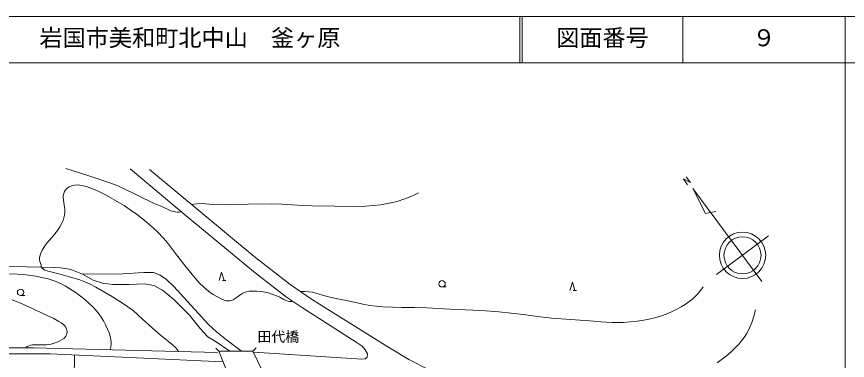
# Model space of a CAD drawing. Units: millimetres, scale not verified. Extents: x 62629 to 702629, y 4380 to 364380.
# Drawn here: x 422732 to 602129, y 290206 to 364380 of the extents above; entities that cross this region are included whole.
import ezdxf
from ezdxf.enums import TextEntityAlignment as Align

# ---------------------------------------------------------------- set-up
doc = ezdxf.new("R2010")
doc.units = ezdxf.units.MM
doc.header["$LTSCALE"] = 1000
doc.linetypes.add('DASHED', pattern=[7.5, 6, -1.5])
doc.layers.add('S-SUV', color=7, linetype='Continuous', lineweight=13)
doc.styles.add('ＭＳ ゴシック', font='')
doc.styles.get('ＭＳ ゴシック').set_extended_font_data('MS Gothic')

msp = doc.modelspace()

# ---------------------------------------------------------------- linework, layer by layer
at = {"layer": 'S-SUV'}
for p, q in [((702629, 364380), (62629, 364380)), ((531375, 364380), (531375, 354380)), ((531875, 364380), (531875, 354380)), ((566625, 364380), (566625, 354380)), ((601629, 364380), (601629, 354380)), ((62629, 354380), (702629, 354380)), ((601629, 4380), (601629, 354380)), ((433388, 331623), (438131, 330080)), ((458929, 321756), (447265, 331522)), ((451456, 331364), (474020, 312596)), ((438131, 330080), (442889, 328545)), ((442889, 328545), (444220, 328024)), ((567625, 328112), (566704, 329351)), ((566704, 329351), (568270, 328586)), ((568270, 328586), (567340, 329825)), ((432895, 326179), (433016, 326517)), ((433016, 326517), (433192, 326832)), ((433192, 326832), (433433, 327133)), ((433433, 327133), (433726, 327403)), ((433726, 327403), (434072, 327635)), ((434072, 327635), (434442, 327812)), ((434442, 327812), (434868, 327947)), ((434868, 327947), (435313, 328024)), ((435313, 328024), (435854, 328049)), ((435854, 328049), (436395, 328013)), ((436395, 328013), (437092, 327895)), ((437092, 327895), (437790, 327716)), ((437790, 327716), (438755, 327394)), ((438755, 327394), (439687, 327020)), ((439687, 327020), (440801, 326500)), ((444220, 328024), (445529, 327447)), ((445529, 327447), (448892, 325767)), ((568751, 327328), (571526, 321915)), ((568751, 327328), (583658, 307259)), ((432805, 325327), (432820, 325757)), ((432926, 324272), (432805, 325327)), ((432820, 325757), (432895, 326179)), ((440801, 326500), (441905, 325917)), ((441905, 325917), (443932, 324784)), ((443932, 324784), (445941, 323593)), ((448892, 325767), (452280, 324141)), ((505119, 324563), (506156, 324892)), ((506156, 324892), (507173, 325278)), ((507173, 325278), (508358, 325786)), ((508358, 325786), (509542, 326327)), ((433107, 323233), (432926, 324272)), ((433162, 322666), (433107, 323233)), ((445941, 323593), (447277, 322717)), ((452280, 324141), (453728, 323552)), ((453728, 323552), (455186, 322893)), ((460460, 323874), (461554, 323985)), ((461554, 323985), (462648, 324034)), ((462648, 324034), (465185, 323872)), ((465185, 323872), (467740, 323769)), ((467740, 323769), (472728, 323907)), ((472728, 323907), (477723, 323994)), ((477723, 323994), (480028, 323906)), ((480028, 323906), (482342, 323756)), ((482342, 323756), (484437, 323631)), ((484437, 323631), (486535, 323566)), ((486535, 323566), (491463, 323465)), ((491463, 323465), (496402, 323423)), ((496402, 323423), (498099, 323494)), ((498099, 323494), (499792, 323625)), ((499792, 323625), (501292, 323798)), ((501292, 323798), (502787, 324032)), ((502787, 324032), (503956, 324267)), ((503956, 324267), (505119, 324563)), ((432958, 320969), (433087, 321526)), ((433087, 321526), (433156, 322094)), ((433156, 322094), (433162, 322666)), ((447277, 322717), (448589, 321785)), ((448589, 321785), (449877, 320803)), ((455186, 322893), (455849, 322580)), ((455849, 322580), (456522, 322329)), ((456522, 322329), (456951, 322230)), ((456951, 322230), (457396, 322190)), ((457396, 322190), (457859, 322204)), ((457859, 322204), (458328, 322259)), ((473915, 309365), (458929, 321756)), ((571526, 321915), (573728, 322305)), ((432070, 319004), (432485, 319782)), ((432485, 319782), (432750, 320366)), ((432750, 320366), (432958, 320969)), ((449877, 320803), (451124, 319775)), ((451124, 319775), (452288, 318742)), ((431018, 317521), (431612, 318271)), ((431612, 318271), (432070, 319004)), ((452288, 318742), (453421, 317655)), ((453421, 317655), (454264, 316775)), ((429002, 315160), (429662, 315999)), ((429662, 315999), (430376, 316807)), ((430376, 316807), (431018, 317521)), ((454264, 316775), (455069, 315848)), ((455069, 315848), (457040, 313232)), ((585104, 317052), (573865, 308704)), ((427979, 313341), (428262, 313971)), ((428262, 313971), (428602, 314575)), ((428602, 314575), (429002, 315160)), ((427658, 311979), (427671, 312323)), ((427671, 312323), (427745, 312671)), ((427745, 312671), (427979, 313341)), ((457040, 313232), (459064, 310645)), ((474020, 312596), (481809, 306546)), ((419876, 310443), (424871, 310385)), ((424871, 310385), (427930, 310334)), ((427760, 311574), (427658, 311979)), ((427923, 311176), (427760, 311574)), ((428018, 310829), (427923, 311176)), ((428050, 310486), (428018, 310829)), ((428122, 310287), (428050, 310486)), ((459064, 310645), (460640, 308721)), ((420999, 308852), (422965, 308827)), ((422965, 308827), (424119, 308755)), ((424119, 308755), (425277, 308623)), ((425277, 308623), (426876, 308363)), ((427930, 310334), (431000, 310222)), ((428253, 310110), (428122, 310287)), ((428535, 309877), (428253, 310110)), ((428847, 309698), (428535, 309877)), ((429341, 309508), (428847, 309698)), ((429842, 309380), (429341, 309508)), ((431867, 308851), (429842, 309380)), ((431000, 310222), (432152, 310142)), ((433846, 308271), (431867, 308851)), ((432152, 310142), (433294, 310001)), ((433294, 310001), (434065, 309851)), ((434065, 309851), (434831, 309640)), ((434831, 309640), (435889, 309250)), ((435889, 309250), (436930, 308803)), ((436930, 308803), (436958, 308790)), ((436958, 308790), (436985, 308778)), ((436985, 308778), (445634, 308866)), ((436985, 308778), (439246, 307536)), ((445634, 308866), (450212, 309198)), ((450212, 309198), (452317, 309161)), ((452317, 309161), (453572, 308681)), ((453572, 308681), (455049, 307721)), ((460640, 308721), (462267, 306830)), ((466444, 307410), (466993, 309205)), ((466993, 309205), (467542, 307410)), ((481032, 303869), (473915, 309365)), ((426876, 308363), (428479, 308041)), ((428479, 308041), (429569, 307776)), ((429569, 307776), (430640, 307453)), ((430640, 307453), (431435, 307158)), ((431435, 307158), (432215, 306804)), ((432215, 306804), (433221, 306268)), ((435144, 307938), (433846, 308271)), ((436414, 307551), (435144, 307938)), ((437439, 307156), (436414, 307551)), ((438443, 306705), (437439, 307156)), ((439246, 307536), (441314, 306872)), ((441314, 306872), (443418, 306576)), ((455049, 307721), (456673, 306133)), ((462267, 306830), (462997, 306119)), ((467169, 307410), (467889, 307410)), ((542203, 305306), (542752, 307101)), ((542752, 307101), (543301, 305306)), ((433221, 306268), (434200, 305678)), ((434200, 305678), (435384, 304891)), ((439859, 305987), (438443, 306705)), ((441237, 305220), (439859, 305987)), ((443439, 303901), (441237, 305220)), ((443418, 306576), (446963, 306613)), ((446963, 306613), (450286, 306724)), ((450286, 306724), (452390, 306355)), ((452390, 306355), (454200, 305358)), ((454200, 305358), (456673, 303327)), ((456673, 306133), (464132, 297937)), ((462997, 306119), (463776, 305445)), ((463776, 305445), (464465, 304909)), ((471961, 304875), (472397, 305009)), ((472397, 305009), (472980, 305108)), ((472980, 305108), (473578, 305149)), ((473578, 305149), (474572, 305129)), ((474572, 305129), (475579, 305049)), ((475579, 305049), (476299, 304944)), ((481809, 306546), (486435, 303383)), ((484003, 305046), (484432, 305095)), ((484432, 305095), (484888, 305084)), ((484888, 305084), (485765, 305017)), ((485765, 305017), (486592, 304894)), ((514606, 306039), (515501, 306039)), ((542928, 305306), (543648, 305306)), ((569886, 304626), (570399, 305253)), ((570399, 305253), (570691, 305646)), ((570691, 305646), (570982, 306053)), ((423306, 302664), (421775, 303271)), ((423589, 304197), (424485, 304197)), ((435384, 304891), (436530, 304056)), ((436530, 304056), (437480, 303306)), ((437480, 303306), (438391, 302508)), ((445603, 302534), (443439, 303901)), ((456673, 303327), (460033, 299967)), ((464465, 304909), (465190, 304421)), ((465190, 304421), (466103, 303892)), ((466103, 303892), (467058, 303408)), ((467058, 303408), (467520, 303215)), ((467520, 303215), (467998, 303081)), ((469139, 303134), (469492, 303269)), ((469492, 303269), (469955, 303539)), ((469955, 303539), (470392, 303864)), ((470392, 303864), (470960, 304304)), ((470960, 304304), (471551, 304685)), ((471551, 304685), (471961, 304875)), ((476299, 304944), (477018, 304779)), ((477018, 304779), (477856, 304516)), ((477856, 304516), (478672, 304198)), ((478672, 304198), (479542, 303814)), ((479542, 303814), (480405, 303365)), ((480405, 303365), (480833, 303142)), ((484443, 301526), (481032, 303869)), ((486435, 303383), (502923, 293143)), ((486592, 304894), (487581, 304656)), ((487581, 304656), (488584, 304352)), ((488584, 304352), (489798, 304001)), ((489798, 304001), (491041, 303704)), ((491041, 303704), (493514, 303220)), ((493514, 303220), (495976, 302677)), ((567977, 302893), (568675, 303447)), ((568675, 303447), (569335, 304047)), ((569335, 304047), (569886, 304626)), ((426456, 301234), (423306, 302664)), ((438391, 302508), (439176, 301751)), ((439176, 301751), (439924, 300945)), ((446758, 301760), (445603, 302534)), ((447867, 300943), (446758, 301760)), ((467998, 303081), (468375, 303039)), ((468375, 303039), (468767, 303056)), ((468767, 303056), (469139, 303134)), ((480833, 303142), (481295, 302969)), ((481295, 302969), (481650, 302903)), ((481650, 302903), (482012, 302897)), ((482012, 302897), (482186, 302920)), ((482186, 302920), (482351, 302963)), ((496068, 294133), (484443, 301526)), ((495976, 302677), (497485, 302334)), ((497485, 302334), (499013, 302048)), ((499013, 302048), (500397, 301871)), ((500397, 301871), (501798, 301753)), ((501798, 301753), (503877, 301661)), ((503877, 301661), (505963, 301628)), ((505963, 301628), (508634, 301606)), ((508634, 301606), (511307, 301523)), ((511307, 301523), (516285, 301248)), ((565139, 301161), (566229, 301754)), ((566229, 301754), (567115, 302295)), ((567115, 302295), (567977, 302893)), ((429585, 299746), (426456, 301234)), ((430736, 299216), (429585, 299746)), ((439924, 300945), (440477, 300272)), ((440477, 300272), (440987, 299556)), ((449947, 299106), (447867, 300943)), ((460033, 299967), (462359, 297051)), ((516285, 301248), (521277, 301024)), ((521277, 301024), (524071, 300875)), ((524071, 300875), (526870, 300666)), ((526870, 300666), (529516, 300402)), ((529516, 300402), (532167, 300077)), ((532167, 300077), (535198, 299650)), ((535198, 299650), (538244, 299281)), ((560816, 299472), (562014, 299829)), ((562014, 299829), (563029, 300197)), ((563029, 300197), (564021, 300621)), ((564021, 300621), (565139, 301161)), ((581892, 299729), (581465, 298368)), ((582262, 301111), (581892, 299729)), ((431867, 298628), (430736, 299216)), ((432387, 298307), (431867, 298628)), ((432860, 297946), (432387, 298307)), ((433134, 297668), (432860, 297946)), ((440987, 299556), (441489, 298749)), ((441489, 298749), (441940, 297909)), ((441940, 297909), (442377, 296964)), ((451988, 297223), (449947, 299106)), ((464132, 297937), (465904, 296349)), ((538244, 299281), (542362, 299046)), ((542362, 299046), (546487, 298750)), ((546487, 298750), (548857, 298538)), ((548857, 298538), (551242, 298385)), ((551242, 298385), (552511, 298359)), ((552511, 298359), (553780, 298394)), ((553780, 298394), (555257, 298501)), ((555257, 298501), (556738, 298669)), ((556738, 298669), (558179, 298892)), ((558179, 298892), (559611, 299175)), ((559611, 299175), (560816, 299472)), ((581465, 298368), (581142, 297531)), ((433363, 297351), (433134, 297668)), ((433512, 297035), (433363, 297351)), ((433603, 296705), (433512, 297035)), ((433513, 295711), (433602, 296035)), ((433602, 296035), (433633, 296371)), ((433633, 296371), (433603, 296705)), ((442377, 296964), (442762, 295989)), ((453729, 295729), (451988, 297223)), ((462359, 297051), (464058, 295278)), ((465904, 296349), (468045, 294651)), ((580762, 296716), (580322, 295918)), ((581142, 297531), (580762, 296716)), ((431255, 294048), (431922, 294343)), ((431922, 294343), (432435, 294604)), ((432435, 294604), (432917, 294917)), ((432917, 294917), (433165, 295144)), ((433165, 295144), (433369, 295413)), ((433369, 295413), (433513, 295711)), ((442762, 295989), (442953, 295352)), ((442953, 295352), (443087, 294698)), ((443087, 294698), (443138, 294215)), ((443138, 294215), (443127, 293731)), ((455515, 294275), (453729, 295729)), ((456308, 293633), (455515, 294275)), ((464058, 295278), (465793, 294171)), ((468045, 294651), (471306, 292205)), ((579272, 294392), (578667, 293673)), ((579830, 295150), (579272, 294392)), ((580322, 295918), (579830, 295150)), ((418703, 292946), (426374, 292946)), ((424744, 292946), (425044, 293179)), ((425044, 293179), (425369, 293355)), ((425369, 293355), (425741, 293482)), ((425741, 293482), (426140, 293553)), ((426140, 293553), (426857, 293577)), ((426374, 292946), (466076, 291918)), ((426857, 293577), (427600, 293542)), ((427600, 293542), (428415, 293526)), ((428415, 293526), (429212, 293569)), ((429212, 293569), (429905, 293664)), ((429905, 293664), (430595, 293820)), ((430595, 293820), (431255, 294048)), ((443046, 293130), (442934, 292518)), ((443127, 293731), (443046, 293130)), ((457045, 292959), (456308, 293633)), ((457381, 292568), (457045, 292959)), ((457671, 292136), (457381, 292568)), ((465717, 292866), (466430, 292165)), ((465793, 294171), (468754, 292184)), ((473770, 292226), (474472, 292939)), ((497333, 293263), (496068, 294133)), ((498005, 292511), (497333, 293263)), ((498480, 291602), (498005, 292511)), ((502923, 293143), (507443, 290388)), ((577910, 292878), (577101, 292117)), ((578667, 293673), (577910, 292878)), ((418946, 291610), (429993, 291625)), ((429993, 291625), (467269, 289920)), ((434832, 261247), (435211, 291387)), ((466430, 292165), (473770, 292226)), ((473944, 291997), (497254, 290455)), ((498005, 290574), (498401, 290890)), ((498401, 290890), (498480, 291602)), ((576018, 291188), (574886, 290297)), ((577101, 292117), (576018, 291188)), ((497254, 290455), (498005, 290574)), ((507443, 290388), (511793, 288135)), ((574886, 290297), (574032, 289683))]:
    msp.add_line(p, q, dxfattribs=at)
at = {"layer": 'S-SUV', "linetype": 'DASHED'}
for p, q in [((466430, 292165), (468142, 287882)), ((473770, 292226), (475789, 288005))]:
    msp.add_line(p, q, dxfattribs=at)
at = {"layer": 'S-SUV'}
for centre, radius in [((579484, 312878), 5000), ((579484, 312878), 4000), ((514606, 306727), 688), ((423589, 304886), 688)]:
    msp.add_circle(centre, radius, dxfattribs=at)

# ---------------------------------------------------------------- texts
at = {"layer": 'S-SUV', "style": 'ＭＳ ゴシック'}
for s, height, p in [('岩国市美和町北中山\u3000釜ヶ原', 3666, (427652, 356880)), ('図面番号', 3666, (539250, 356880)), ('９', 3666, (581625, 356880)), ('田代橋', 2199, (474742, 293548))]:
    msp.add_text(s, height=height, dxfattribs=at).set_placement(p, align=Align.BOTTOM_LEFT)

doc.saveas('drawing.dxf')
